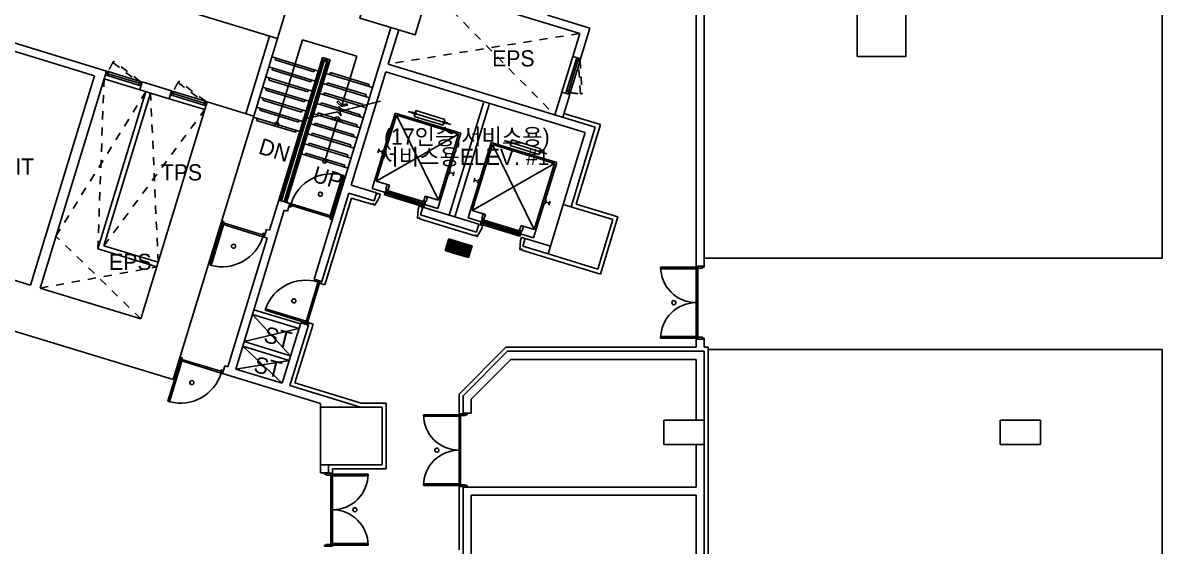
# Model space of a CAD drawing. Header units: millimetres. Extents: x -7718 to 414843, y 91724 to 341395.
# Drawn here: x 179440 to 207553, y 210399 to 223315 of the extents above; entities that cross this region are included whole.
import ezdxf
from ezdxf.enums import TextEntityAlignment as Align

# ---------------------------------------------------------------- set-up
doc = ezdxf.new("R2010")
doc.units = ezdxf.units.MM
doc.header["$LTSCALE"] = 200
doc.header["$MEASUREMENT"] = 0
doc.linetypes.add('HID', pattern=[5, 3, -2])
doc.linetypes.add('HIDDEN', pattern=[2, 1, -1])
doc.layers.add('e-plan', color=9, linetype='CONTINUOUS')
doc.styles.add('kiahn', font='HY울릉도L.TTF')

msp = doc.modelspace()

# ---------------------------------------------------------------- linework, layer by layer
at = {"layer": 'e-plan'}
for p, q in [((207553, 241709), (207553, 217509)), ((196253, 217309), (196253, 234109)), ((185722, 222926), (188544, 232154)), ((196053, 217309), (196053, 227749)), ((185722, 222926), (179219, 224914)), ((193184, 223049), (189474, 224184)), ((193434, 223182), (192382, 223504)), ((181503, 222124), (178635, 223001)), ((186627, 216992), (188524, 223198)), ((188458, 222298), (188716, 223140)), ((188458, 222298), (188716, 223140)), ((193012, 222485), (193184, 223049)), ((193203, 222427), (193434, 223182)), ((181206, 222006), (178815, 222737)), ((185702, 220809), (186341, 222898)), ((186341, 222898), (187680, 222489)), ((185585, 222476), (186732, 222125)), ((185680, 222447), (185666, 222399)), ((185666, 222399), (186622, 222107)), ((186835, 222460), (185759, 218941)), ((186861, 222410), (185797, 218929)), ((186878, 222379), (185821, 218922)), ((186976, 222375), (185912, 218894)), ((187026, 222402), (185950, 218882)), ((186835, 222460), (187026, 222402)), ((186861, 222410), (186976, 222375)), ((186878, 222379), (186945, 222358)), ((187680, 222489), (187300, 221246)), ((192743, 221605), (193012, 222485)), ((193090, 222399), (192856, 221633)), ((193138, 222384), (192904, 221619)), ((193190, 222384), (192947, 221590)), ((193203, 222427), (193012, 222485)), ((181503, 222124), (181445, 221933)), ((182340, 221868), (181546, 222111)), ((185509, 222228), (186656, 221877)), ((185604, 222198), (185590, 222151)), ((185590, 222151), (186546, 221858)), ((186945, 222358), (185888, 218901)), ((186622, 222107), (186637, 222155)), ((187543, 219305), (188400, 222107)), ((193315, 220604), (188400, 222107)), ((188400, 222107), (193315, 220604)), ((193565, 220737), (188458, 222298)), ((179627, 216842), (181206, 222006)), ((179866, 216769), (181445, 221933)), ((182325, 221664), (181445, 221933)), ((182325, 221664), (181445, 221933)), ((182325, 221664), (181445, 221933)), ((182297, 221777), (181532, 222011)), ((182311, 221825), (181546, 222059)), ((182383, 221855), (182325, 221664)), ((182383, 221855), (182325, 221664)), ((182383, 221855), (182325, 221664)), ((183110, 221633), (182383, 221855)), ((185433, 221979), (186580, 221628)), ((185528, 221950), (185514, 221902)), ((185514, 221902), (186470, 221609)), ((186546, 221858), (186561, 221906)), ((186848, 221818), (187995, 221467)), ((186924, 222067), (188071, 221716)), ((186958, 221837), (186943, 221789)), ((187914, 221544), (186958, 221837)), ((187034, 222085), (187019, 222038)), ((187990, 221793), (187034, 222085)), ((181291, 217734), (182478, 221617)), ((181441, 217814), (182593, 221582)), ((183052, 221442), (182325, 221664)), ((183110, 221633), (183052, 221442)), ((183110, 221633), (183052, 221442)), ((183110, 221633), (183052, 221442)), ((183947, 221377), (183153, 221620)), ((183918, 221334), (183153, 221568)), ((185357, 221730), (186504, 221379)), ((185452, 221701), (185438, 221653)), ((185438, 221653), (186394, 221361)), ((186470, 221609), (186485, 221657)), ((186772, 221570), (187919, 221219)), ((186882, 221588), (186867, 221540)), ((187838, 221296), (186882, 221588)), ((187899, 221497), (187914, 221544)), ((187976, 221745), (187990, 221793)), ((192570, 221041), (192743, 221605)), ((192934, 221547), (192743, 221605)), ((192762, 220983), (192934, 221547)), ((183931, 221173), (183052, 221442)), ((183052, 221442), (183931, 221173)), ((183052, 221442), (183931, 221173)), ((183903, 221286), (183138, 221520)), ((183990, 221364), (183931, 221173)), ((183990, 221364), (183931, 221173)), ((183990, 221364), (183931, 221173)), ((185137, 221013), (183990, 221364)), ((185281, 221482), (186428, 221131)), ((185376, 221452), (185362, 221405)), ((185362, 221405), (186318, 221112)), ((186394, 221361), (186409, 221409)), ((186696, 221321), (187843, 220970)), ((186806, 221340), (186791, 221292)), ((187762, 221047), (186806, 221340)), ((187189, 221360), (187221, 221386)), ((187300, 221246), (187189, 221360)), ((187221, 221386), (187313, 221288)), ((187313, 221141), (187236, 221251)), ((187236, 221251), (187295, 221017)), ((187452, 221280), (187300, 221246)), ((188266, 221379), (187313, 221141)), ((187313, 221288), (187443, 221318)), ((187443, 221318), (187452, 221280)), ((187823, 221248), (187838, 221296)), ((189958, 218567), (190806, 221340)), ((190101, 218523), (190949, 221296)), ((182353, 216009), (183931, 221173)), ((183149, 214510), (185137, 221013)), ((185129, 220984), (186276, 220634)), ((185205, 221233), (186352, 220882)), ((185300, 221204), (185286, 221156)), ((185286, 221156), (186242, 220864)), ((186318, 221112), (186333, 221160)), ((187216, 221118), (186340, 220934)), ((186620, 221072), (187767, 220721)), ((186730, 221091), (186715, 221043)), ((187686, 220799), (186730, 221091)), ((187222, 220991), (187066, 220958)), ((187295, 221017), (187216, 221118)), ((187329, 220878), (187222, 220991)), ((187747, 220999), (187762, 221047)), ((188061, 219228), (188630, 221089)), ((188162, 219407), (188659, 221032)), ((190246, 220594), (188630, 221089)), ((189693, 218939), (188659, 221032)), ((190190, 220565), (188659, 221032)), ((190005, 220807), (188948, 221130)), ((189039, 221076), (189053, 221124)), ((189087, 221062), (189101, 221109)), ((189134, 221047), (189087, 221062)), ((189096, 221006), (189140, 221150)), ((189813, 220787), (189096, 221006)), ((189149, 221095), (189101, 221109)), ((189134, 221047), (189149, 221095)), ((189857, 220931), (189140, 221150)), ((192791, 221078), (193690, 220803)), ((185224, 220955), (185210, 220907)), ((185210, 220907), (186166, 220615)), ((186242, 220864), (186257, 220911)), ((186543, 220824), (187691, 220473)), ((186654, 220842), (186639, 220794)), ((187610, 220550), (186654, 220842)), ((186889, 219902), (187209, 220949)), ((187066, 220958), (187079, 220919)), ((187079, 220919), (187209, 220949)), ((187209, 220949), (187301, 220851)), ((187301, 220851), (187329, 220878)), ((187671, 220751), (187686, 220799)), ((189804, 220842), (189819, 220890)), ((189852, 220828), (189804, 220842)), ((189813, 220787), (189857, 220931)), ((189866, 220875), (189819, 220890)), ((189852, 220828), (189866, 220875)), ((189900, 220813), (189914, 220861)), ((192966, 218777), (193565, 220737)), ((193690, 220803), (193090, 218843)), ((186166, 220615), (186181, 220663)), ((186467, 220575), (187615, 220224)), ((186578, 220594), (186563, 220546)), ((187534, 220301), (186578, 220594)), ((187595, 220502), (187610, 220550)), ((188162, 219407), (190190, 220565)), ((189677, 218734), (190246, 220594)), ((189693, 218939), (190190, 220565)), ((191314, 220407), (192372, 220083)), ((191463, 220283), (191507, 220426)), ((191507, 220426), (192224, 220207)), ((192774, 218835), (193315, 220604)), ((186391, 220326), (187539, 219976)), ((186502, 220345), (186487, 220297)), ((187458, 220053), (186502, 220345)), ((187519, 220253), (187534, 220301)), ((188199, 220109), (188229, 220205)), ((188310, 220128), (188214, 220157)), ((188295, 220080), (188324, 220175)), ((190428, 218505), (190996, 220365)), ((190529, 218683), (191026, 220309)), ((190996, 220365), (192613, 219871)), ((192059, 218215), (191026, 220309)), ((191026, 220309), (192556, 219841)), ((191406, 220353), (191420, 220400)), ((191454, 220338), (191468, 220386)), ((191454, 220338), (191501, 220323)), ((191463, 220283), (192180, 220064)), ((191468, 220386), (191516, 220371)), ((191501, 220323), (191516, 220371)), ((192171, 220119), (192185, 220166)), ((192180, 220064), (192224, 220207)), ((192185, 220166), (192233, 220152)), ((192219, 220104), (192233, 220152)), ((192266, 220089), (192281, 220137)), ((186315, 220078), (187463, 219727)), ((186426, 220096), (186411, 220049)), ((187382, 219804), (186426, 220096)), ((187443, 220005), (187458, 220053)), ((192044, 218011), (192613, 219871)), ((192171, 220119), (192219, 220104)), ((187367, 219756), (187382, 219804)), ((189959, 219571), (189988, 219667)), ((189974, 219619), (190069, 219590)), ((190055, 219542), (190084, 219637)), ((190529, 218683), (192556, 219841)), ((192059, 218215), (192556, 219841)), ((187332, 219557), (187026, 218553)), ((187064, 218542), (187371, 219545)), ((187371, 219545), (187332, 219557)), ((187543, 219305), (188165, 219115)), ((188487, 219307), (188162, 219407)), ((188395, 219210), (188430, 219325)), ((188395, 219210, 0), (188430, 219325, 0)), ((188452, 219192), (188487, 219307)), ((188452, 219192, 0), (188487, 219307, 0)), ((190566, 219385), (190595, 219481)), ((190676, 219404), (190581, 219433)), ((190662, 219356), (190691, 219452)), ((186818, 216933), (187485, 219114)), ((188106, 218924), (187485, 219114)), ((189677, 218734), (188061, 219228)), ((188106, 218924), (188165, 219115)), ((188125, 218813), (188237, 219009)), ((188159, 219096), (188165, 219115)), ((188178, 219090), (188159, 219096)), ((188184, 219109), (188178, 219090)), ((188260, 219086), (188184, 219109)), ((188237, 219009), (188260, 219086)), ((188363, 219070), (188374, 219108)), ((189338, 218771), (188363, 219070)), ((188374, 219108), (189350, 218810)), ((188387, 219150), (188399, 219188)), ((188387, 219150, 0), (188399, 219188, 0)), ((189363, 218851), (188387, 219150)), ((188452, 219192), (188395, 219210)), ((188452, 219192, 0), (188395, 219210, 0)), ((189374, 218890), (188399, 219188)), ((188875, 219001, 0), (188887, 219039, 0)), ((188875, 219001), (188887, 219039)), ((189332, 218923), (189367, 219038)), ((189693, 218939), (189367, 219038)), ((189390, 218906), (189425, 219021)), ((185759, 218941), (185531, 218195)), ((185759, 218941), (186026, 218859)), ((186026, 218859), (185968, 218668)), ((186036, 218856), (186013, 218780)), ((186013, 218780), (186056, 218766)), ((186060, 218849), (186036, 218856)), ((186048, 218811), (186060, 218849)), ((186067, 218805), (186048, 218811)), ((186056, 218766), (186067, 218805)), ((187064, 218542), (186060, 218849)), ((187033, 218509), (186067, 218805)), ((186896, 216847), (187551, 218989)), ((188077, 218828), (187551, 218989)), ((188077, 218828), (188084, 218852)), ((188084, 218852), (188104, 218846)), ((188104, 218846), (188096, 218822)), ((188096, 218822), (188125, 218813)), ((188850, 218921, 0), (188862, 218959, 0)), ((188850, 218921), (188862, 218959)), ((189177, 218492), (189193, 218717)), ((189193, 218717), (189217, 218793)), ((189217, 218793), (189293, 218770)), ((189254, 218573), (189312, 218764)), ((189293, 218770), (189287, 218751)), ((189287, 218751), (189306, 218745)), ((189306, 218745), (189312, 218764)), ((190689, 218343), (189312, 218764)), ((189390, 218906), (189332, 218923)), ((189350, 218810), (189338, 218771)), ((189363, 218851), (189374, 218890)), ((192326, 218847), (192355, 218943)), ((192340, 218895), (192436, 218866)), ((192421, 218818), (192451, 218914)), ((193090, 218843), (194123, 218527)), ((185892, 218691), (184693, 214770)), ((185892, 218691), (185968, 218668)), ((187022, 218471), (187033, 218509)), ((187065, 218458), (187022, 218471)), ((187026, 218553), (187064, 218542)), ((187033, 218509), (187052, 218504)), ((187052, 218504), (187064, 218542)), ((187064, 218542), (187088, 218534)), ((187088, 218534), (187065, 218458)), ((189206, 218483), (189177, 218492)), ((189213, 218507), (189206, 218483)), ((189232, 218501), (189213, 218507)), ((189225, 218477), (189232, 218501)), ((190602, 218056), (189225, 218477)), ((189254, 218573), (190631, 218152)), ((190428, 218505), (192044, 218011)), ((190529, 218683), (190854, 218584)), ((190754, 218426), (190766, 218464)), ((190762, 218486), (190797, 218601)), ((190762, 218486), (190819, 218469)), ((190766, 218464), (191741, 218166)), ((190819, 218469), (190854, 218584)), ((194123, 218527), (193691, 217112)), ((184358, 218344), (184052, 217341)), ((184090, 217329), (184396, 218333)), ((184334, 218352), (184358, 218428)), ((184358, 218344), (184334, 218352)), ((184358, 218428), (184401, 218415)), ((184370, 218383), (184358, 218344)), ((184358, 218344), (185362, 218037)), ((184396, 218333), (184358, 218344)), ((184389, 218377), (184370, 218383)), ((184401, 218415), (184389, 218377)), ((184389, 218377), (185355, 218081)), ((185454, 218218), (185396, 218027)), ((185531, 218195), (185454, 218218)), ((190631, 218152), (190689, 218343)), ((190650, 218042), (190762, 218237)), ((190684, 218324), (190689, 218343)), ((190703, 218318), (190684, 218324)), ((190709, 218337), (190703, 218318)), ((190785, 218314), (190709, 218337)), ((190741, 218384), (190729, 218346)), ((190729, 218346), (191705, 218048)), ((191717, 218086), (190741, 218384)), ((190754, 218426), (191729, 218128)), ((190762, 218237), (190785, 218314)), ((191217, 218197, 0), (191229, 218235, 0)), ((191217, 218197), (191229, 218235)), ((191242, 218277, 0), (191253, 218315, 0)), ((191242, 218277), (191253, 218315)), ((191699, 218200), (191734, 218315)), ((191699, 218200, 0), (191734, 218315, 0)), ((191699, 218200), (191757, 218182)), ((191699, 218200, 0), (191757, 218182, 0)), ((191729, 218128), (191741, 218166)), ((191729, 218128, 0), (191741, 218166, 0)), ((191734, 218315), (192059, 218215)), ((191757, 218182), (191792, 218297)), ((191757, 218182, 0), (191792, 218297, 0)), ((185472, 218004), (184502, 214829)), ((185366, 218120), (185355, 218081)), ((185355, 218081), (185374, 218076)), ((185374, 218076), (185362, 218037)), ((185362, 218037), (185386, 218030)), ((185410, 218106), (185366, 218120)), ((185386, 218030), (185410, 218106)), ((185472, 218004), (185396, 218027)), ((189864, 217696), (189952, 217983)), ((190239, 217895), (189952, 217983)), ((189952, 217983), (190239, 217895)), ((190239, 217895), (189952, 217983)), ((190151, 217608), (190239, 217895)), ((190151, 217608), (190239, 217895)), ((190526, 217808), (190239, 217895)), ((190239, 217895), (190526, 217808)), ((190526, 217808), (190239, 217895)), ((190602, 218056), (190609, 218080)), ((190609, 218080), (190628, 218074)), ((190628, 218074), (190621, 218050)), ((190621, 218050), (190650, 218042)), ((191701, 217720), (191718, 217945)), ((191705, 218048), (191717, 218086)), ((191718, 217945), (191741, 218022)), ((191741, 218022), (191818, 217998)), ((191779, 217801), (191837, 217992)), ((191818, 217998), (191812, 217979)), ((191812, 217979), (191831, 217973)), ((191831, 217973), (191837, 217992)), ((192459, 217802), (191837, 217992)), ((182744, 217290), (181291, 217734)), ((182779, 217405), (181441, 217814)), ((190151, 217608), (189864, 217696)), ((190438, 217521), (190151, 217608)), ((190438, 217521), (190526, 217808)), ((191730, 217711), (191701, 217720)), ((191737, 217735), (191730, 217711)), ((191757, 217729), (191737, 217735)), ((191749, 217705), (191757, 217729)), ((193691, 217112), (191749, 217705)), ((191779, 217801), (192400, 217611)), ((179627, 216842), (177236, 217573)), ((184052, 217341), (184090, 217329)), ((196253, 217509), (207553, 217509)), ((195178, 217284), (196053, 217284)), ((195178, 217244), (195178, 217284)), ((196053, 217244), (195178, 217244)), ((196253, 217309), (196053, 217309)), ((196053, 217309), (196053, 217284)), ((196053, 217284), (196053, 215534)), ((196053, 217284), (196093, 217284)), ((196053, 217284), (196053, 217244)), ((196093, 217284), (196093, 217264)), ((196093, 215554), (196093, 217264)), ((196093, 217264), (196213, 217264)), ((196213, 217264), (196213, 217284)), ((196213, 217284), (196253, 217284)), ((196253, 217284), (196253, 217309)), ((182353, 216009), (179866, 216769)), ((186423, 215914), (186730, 216919)), ((186467, 215922), (186762, 216888)), ((186627, 216992), (186818, 216933)), ((186730, 216919), (186737, 216942)), ((186768, 216907), (186730, 216919)), ((186737, 216942), (186814, 216919)), ((186762, 216888), (186768, 216907)), ((186801, 216876), (186762, 216888)), ((186814, 216919), (186801, 216876)), ((186801, 216876), (186896, 216847)), ((183149, 214510), (176646, 216498)), ((186288, 215883), (185140, 216233)), ((185420, 216221), (185431, 216260)), ((186423, 215914), (185420, 216221)), ((185431, 216260), (186435, 215953)), ((186253, 215768), (185105, 216119)), ((186253, 215768), (185105, 216119)), ((185840, 214419), (186296, 215911)), ((186296, 215911), (186488, 215853)), ((186423, 215914), (186416, 215891)), ((186435, 215953), (186423, 215914)), ((186461, 215903), (186423, 215914)), ((186467, 215922), (186461, 215903)), ((186505, 215910), (186467, 215922)), ((186492, 215867), (186505, 215910)), ((186505, 215910), (186601, 215881)), ((186032, 214361), (186488, 215853)), ((186156, 214427), (186601, 215881)), ((186416, 215891), (186492, 215867)), ((186048, 215098), (184900, 215449)), ((196053, 215574), (195178, 215574)), ((195178, 215574), (195178, 215534)), ((195178, 215534), (196053, 215534)), ((196053, 215534), (196053, 215574)), ((196053, 215509), (196053, 215534)), ((196053, 215534), (196093, 215534)), ((196053, 215309), (196053, 215509)), ((196253, 215509), (196053, 215509)), ((196253, 215509), (196053, 215509)), ((196093, 215534), (196093, 215554)), ((196093, 215554), (196213, 215554)), ((196213, 215554), (196213, 215534)), ((196213, 215534), (196253, 215534)), ((196253, 215534), (196253, 215509)), ((196253, 215309), (196253, 215509)), ((183305, 214985), (183328, 215062)), ((183328, 215062), (183371, 215049)), ((186013, 214984), (184865, 215334)), ((190203, 214153), (191358, 215309)), ((190303, 214111), (191400, 215209)), ((191358, 215309), (196053, 215309)), ((191400, 215209), (196253, 215209)), ((196253, 215309), (196353, 215309)), ((196253, 213509), (196253, 215209)), ((196353, 202209), (196353, 215309)), ((196353, 215255), (207553, 215255)), ((207553, 215255), (207553, 187709)), ((183329, 214978), (183022, 213975)), ((183061, 213963), (183367, 214966)), ((183329, 214978), (183305, 214985)), ((183341, 215016), (183329, 214978)), ((183329, 214978), (184333, 214671)), ((183367, 214966), (183329, 214978)), ((183360, 215010), (183341, 215016)), ((183371, 215049), (183360, 215010)), ((183360, 215010), (184326, 214715)), ((184367, 214661), (184425, 214852)), ((184425, 214852), (184502, 214829)), ((190503, 214029), (191483, 215009)), ((191483, 215009), (196053, 215009)), ((196053, 213509), (196053, 215009)), ((184337, 214753), (184326, 214715)), ((184326, 214715), (184345, 214709)), ((184345, 214709), (184333, 214671)), ((184333, 214671), (184357, 214664)), ((184380, 214740), (184337, 214753)), ((184357, 214664), (184380, 214740)), ((184367, 214661), (186783, 213922)), ((184693, 214770), (185840, 214419)), ((186032, 214361), (187773, 213829)), ((186156, 214427), (187788, 213929)), ((183022, 213975), (183061, 213963)), ((190203, 213669), (190203, 214153)), ((190303, 213679), (190303, 214111)), ((190503, 213679), (190503, 214029)), ((186783, 213829), (186783, 213922)), ((187788, 213929), (188403, 213929)), ((188403, 212309), (188403, 213929)), ((190403, 213669), (190203, 213669)), ((190203, 213669), (190203, 213644)), ((190503, 213679), (190303, 213679)), ((190403, 213644), (190403, 213669)), ((189328, 213644), (190203, 213644)), ((189328, 213604), (189328, 213644)), ((190203, 213604), (189328, 213604)), ((190203, 213644), (190203, 211894)), ((190203, 213644), (190243, 213644)), ((190203, 213644), (190203, 213604)), ((190243, 213644), (190243, 213624)), ((190243, 211914), (190243, 213624)), ((190243, 213624), (190363, 213624)), ((190363, 213624), (190363, 213644)), ((190363, 213644), (190403, 213644)), ((196053, 211859), (196053, 212909)), ((196253, 202909), (196253, 212909)), ((186783, 212409), (186783, 212209)), ((186983, 212409), (186983, 212209)), ((187083, 212199), (187083, 212309)), ((187083, 212309), (188403, 212309)), ((186783, 212209), (186983, 212209)), ((186883, 212174), (186883, 212199)), ((186883, 212199), (187083, 212199)), ((186923, 212174), (186883, 212174)), ((186923, 212154), (186923, 212174)), ((187043, 212154), (186923, 212154)), ((187083, 212174), (187043, 212174)), ((187043, 212174), (187043, 212154)), ((187043, 212154), (187043, 210444)), ((187083, 212199), (187083, 212174)), ((187083, 210424), (187083, 212174)), ((187958, 212174), (187083, 212174)), ((187083, 212174), (187083, 212134)), ((187083, 212134), (187958, 212134)), ((187958, 212134), (187958, 212174)), ((190203, 211934), (189328, 211934)), ((189328, 211934), (189328, 211894)), ((189328, 211894), (190203, 211894)), ((190203, 211894), (190203, 211934)), ((190203, 211869), (190203, 211894)), ((190203, 211894), (190243, 211894)), ((190203, 210309), (190203, 211869)), ((190403, 211869), (190203, 211869)), ((190243, 211894), (190243, 211914)), ((190243, 211914), (190363, 211914)), ((190303, 210209), (190303, 211859)), ((190303, 211859), (196053, 211859)), ((190363, 211914), (190363, 211894)), ((190363, 211894), (190403, 211894)), ((190403, 211894), (190403, 211869)), ((190503, 210009), (190503, 211659)), ((190503, 211659), (196053, 211659)), ((196053, 202909), (196053, 211659)), ((186923, 210424), (186883, 210424)), ((186883, 210424), (186883, 210399)), ((186883, 210399), (187083, 210399)), ((186923, 210444), (186923, 210424)), ((187043, 210444), (186923, 210444)), ((187043, 210424), (187043, 210444)), ((187083, 210424), (187043, 210424)), ((187083, 210424), (187083, 210464)), ((187083, 210464), (187958, 210464)), ((187083, 210399), (187083, 210424)), ((187958, 210424), (187083, 210424)), ((187958, 210464), (187958, 210424))]:
    msp.add_line(p, q, dxfattribs=at)
at = {"layer": 'e-plan', "linetype": 'HIDDEN'}
for p, q in [((189474, 224184), (192553, 221047)), ((193175, 223052), (188458, 222298)), ((181291, 217734), (181445, 221933)), ((180258, 218050), (182478, 221617)), ((182779, 217405), (182593, 221582)), ((181441, 217814), (183931, 221173)), ((182353, 216009), (180258, 218050)), ((179866, 216769), (182744, 217290))]:
    msp.add_line(p, q, dxfattribs=at)
at = {"layer": 'e-plan', "ltscale": 0.5}
for p, q in [((184946, 221072), (185531, 222984)), ((184946, 221072), (185531, 222984)), ((185137, 221013), (185722, 222926)), ((185137, 221013), (185722, 222926)), ((185105, 216119), (186048, 215098)), ((184900, 215449), (186253, 215768)), ((184865, 215334), (185840, 214419)), ((184693, 214770), (186013, 214984)), ((196253, 213509), (195253, 213509)), ((195253, 213509), (195253, 212909)), ((196253, 212909), (196253, 213509)), ((203553, 213509), (204553, 213509)), ((203553, 212909), (203553, 213509)), ((204553, 213509), (204553, 212909)), ((195253, 212909), (196253, 212909)), ((204553, 212909), (203553, 212909))]:
    msp.add_line(p, q, dxfattribs=at)
for points in [[(189532, 224375), (188174, 224790), (187759, 223432), (189117, 223017), (189532, 224375)], [(188303, 213829), (186783, 213829), (186783, 212409), (188303, 212409), (188303, 213829)]]:
    msp.add_lwpolyline(points, dxfattribs=at)
for points in [[(200028, 222484), (201228, 222484), (201228, 223684), (200028, 223684)], [(193998, 218461), (192774, 218835), (192400, 217611), (193624, 217237)]]:
    msp.add_lwpolyline(points, close=True, dxfattribs=at)
at = {"layer": 'e-plan'}
for points in [[(193200, 222417), (193104, 222446), (193094, 222413), (193094, 222413), (193090, 222399), (193138, 222384), (193142, 222398), (193190, 222384)], [(181513, 222121), (181484, 222026), (181517, 222015), (181517, 222015), (181532, 222011), (181546, 222059), (181532, 222063), (181546, 222111)], [(182374, 221858), (182344, 221762), (182311, 221773), (182311, 221773), (182297, 221777), (182311, 221825), (182326, 221820), (182340, 221868)], [(183120, 221630), (183090, 221534), (183124, 221524), (183124, 221524), (183138, 221520), (183153, 221568), (183138, 221572), (183153, 221620)], [(192937, 221556), (192841, 221586), (192852, 221619), (192852, 221619), (192856, 221633), (192904, 221619), (192899, 221605), (192947, 221590)], [(183980, 221367), (183951, 221271), (183918, 221281), (183918, 221281), (183903, 221286), (183918, 221334), (183932, 221329), (183947, 221377)]]:
    msp.add_lwpolyline(points, close=True, dxfattribs=at)
at = {"layer": 'e-plan', "linetype": 'HIDDEN'}
for points in [[(193238, 221565), (193198, 221564), (193150, 222381), (193190, 222384), (193238, 221565)], [(181688, 222366), (181665, 222334), (182316, 221837), (182340, 221868), (181688, 222366)], [(183295, 221875), (183272, 221843), (183922, 221346), (183947, 221377), (183295, 221875)]]:
    msp.add_lwpolyline(points, dxfattribs=at)
at = {"layer": 'e-plan'}
for centre, radius in [((185702, 220809), 50), ((186889, 219902), 50), ((189939, 217856), 17.5), ((189954, 217904), 17.5), ((189969, 217952), 17.5), ((190002, 217889), 17.5), ((190016, 217937), 17.5), ((190050, 217875), 17.5), ((190064, 217923), 17.5), ((190097, 217860), 17.5), ((190112, 217908), 17.5), ((190160, 217893), 17.5), ((190208, 217879), 17.5), ((190255, 217864), 17.5), ((189895, 217713), 17.5), ((189910, 217761), 17.5), ((189925, 217808), 17.5), ((189943, 217698), 17.5), ((189958, 217746), 17.5), ((189973, 217794), 17.5), ((189987, 217842), 17.5), ((189991, 217683), 17.5), ((190006, 217731), 17.5), ((190020, 217779), 17.5), ((190035, 217827), 17.5), ((190039, 217669), 17.5), ((190054, 217717), 17.5), ((190068, 217764), 17.5), ((190083, 217812), 17.5), ((190087, 217654), 17.5), ((190101, 217702), 17.5), ((190116, 217750), 17.5), ((190131, 217798), 17.5), ((190135, 217640), 17.5), ((190145, 217846), 17.5), ((190149, 217687), 17.5), ((190164, 217735), 17.5), ((190178, 217783), 17.5), ((190182, 217625), 17.5), ((190193, 217831), 17.5), ((190197, 217673), 17.5), ((190212, 217721), 17.5), ((190226, 217768), 17.5), ((190230, 217610), 17.5), ((190241, 217816), 17.5), ((190245, 217658), 17.5), ((190259, 217706), 17.5), ((190274, 217754), 17.5), ((190278, 217596), 17.5), ((190289, 217802), 17.5), ((190293, 217644), 17.5), ((190303, 217849), 17.5), ((190307, 217691), 17.5), ((190322, 217739), 17.5), ((190326, 217581), 17.5), ((190336, 217787), 17.5), ((190340, 217629), 17.5), ((190351, 217835), 17.5), ((190355, 217677), 17.5), ((190370, 217725), 17.5), ((190384, 217772), 17.5), ((190388, 217614), 17.5), ((190399, 217820), 17.5), ((190403, 217662), 17.5), ((190417, 217710), 17.5), ((190432, 217758), 17.5), ((190436, 217600), 17.5), ((190447, 217806), 17.5), ((190451, 217648), 17.5), ((190465, 217695), 17.5), ((190480, 217743), 17.5), ((190495, 217791), 17.5), ((190374, 217567), 17.5), ((190421, 217552), 17.5)]:
    msp.add_circle(centre, radius, dxfattribs=at)
at = {"layer": 'e-plan', "linetype": 'HIDDEN'}
for centre, start, end in [((183364, 221286), 148.3415, 155.5948), ((184971, 220795), 148.3415, 155.5948), ((193280, 223558), 260.4052, 267.6585)]:
    msp.add_arc(centre, 1996, start, end, dxfattribs=at)
at = {"layer": 'e-plan'}
for centre, radius, start, end in [((187064, 218542), 1050, 75.1937, 163), ((186782, 219085), 50, 133, 313), ((186782, 219085), 50, 313, 133), ((184358, 218344), 1050, 255.1937, 343), ((184640, 217801), 50, 133, 313), ((184640, 217801), 50, 313, 133), ((196053, 217284), 875, 179.9999, 270.0001), ((186423, 215914), 1050, 73, 160.8063), ((186130, 216452), 50, 103, 283), ((186130, 216452), 50, 283, 103), ((196053, 215534), 875, 89.9998, 180), ((195503, 216409), 50, 120, 300), ((195503, 216409), 50, 300, 120), ((183329, 214978), 1050, 255.1937, 343), ((183611, 214435), 50, 133, 313), ((183611, 214435), 50, 313, 133), ((190203, 213644), 875, 179.9999, 270.0001), ((189653, 212769), 50, 300, 120), ((190203, 211894), 875, 89.9998, 180), ((189653, 212769), 50, 120, 300), ((187083, 212174), 875, 269.9998, 0), ((187083, 210424), 875, 359.9999, 90.0001), ((187633, 211299), 50, 120, 300), ((187633, 211299), 50, 300, 120)]:
    msp.add_arc(centre, radius, start, end, dxfattribs=at)

# ---------------------------------------------------------------- texts
at = {"layer": 'e-plan', "style": 'kiahn'}
for s, p in [('EPS', (192066, 222238)), ('TPS', (183864, 219424)), ('EPS', (182616, 217216))]:
    msp.add_text(s, height=400, dxfattribs=at).set_placement(p, align=Align.RIGHT)
at = {"layer": 'e-plan', "linetype": 'HID', "ltscale": 0.5, "style": 'kiahn'}
for s, p in [('(17인승,서비스용)', (190396, 220507)), ('서비스용ELEV. #1.', (190396, 220007))]:
    msp.add_text(s, height=400, dxfattribs=at).set_placement(p, align=Align.MIDDLE_CENTER)
at = {"layer": 'e-plan', "style": 'kiahn'}
for s, p in [('DN', (185954, 219872)), ('UP', (187254, 219192))]:
    msp.add_text(s, height=400, rotation=343, dxfattribs=at).set_placement(p, align=Align.RIGHT)
msp.add_text('PIT', height=400, dxfattribs=at).set_placement((179312, 219768), align=Align.MIDDLE)
for p in [(185733, 215555), (185485, 214818)]:
    msp.add_text('ST', height=400, rotation=345.9875, dxfattribs=at).set_placement(p, align=Align.MIDDLE_CENTER)

doc.saveas('drawing.dxf')
